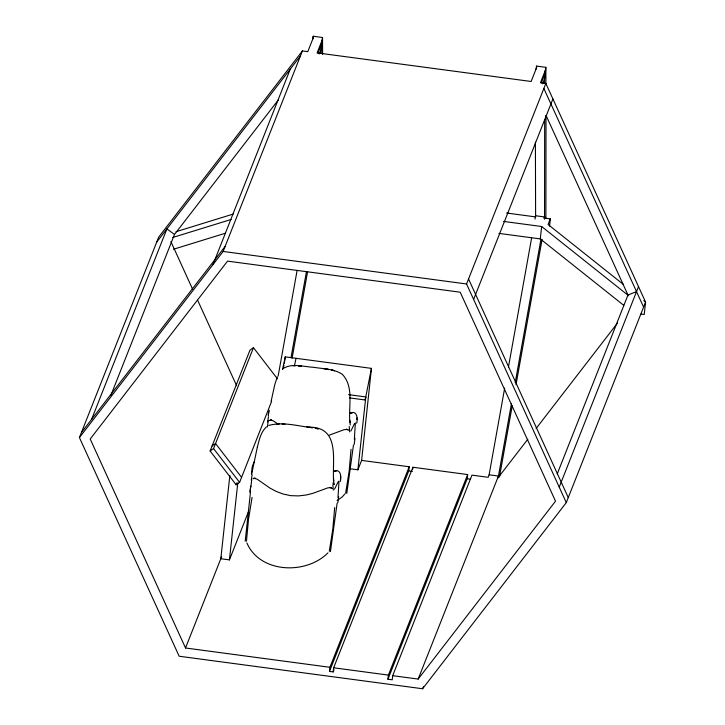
<?xml version="1.0" encoding="UTF-8"?>
<svg xmlns="http://www.w3.org/2000/svg" width="725" height="725" viewBox="0 0 725 725"><rect width="100%" height="100%" fill="white"/><g stroke="black" fill="none" stroke-linecap="round" stroke-linejoin="round"><path stroke-width="1.09" d="M334.678 507.573L332.802 529.214L329.277 551.299M351.045 449.373L349.178 471.014L345.644 493.1M340.315 481.445C341.629 476.733 340.614 467.978 333.79 471.377L336.509 470.733L335.204 470.969M340.469 479.288L340.596 476.089M351.571 412.77L352.876 412.543L350.157 413.178C356.981 409.779 357.996 418.533 356.682 423.246M356.899 419.458L356.963 417.89M252.409 468.459L252.463 467.489L252.527 469.61M350.13 468.767L357.896 469.8L361.612 460.402L371.445 368.382L285.251 356.863L284.399 363.143M349.495 397.88L365.155 399.973L371.445 368.382M251.448 473.824L252.4 465.976L254.439 461.354M268.649 411.737L268.313 415.334M250.089 492.003L250.687 486.103M250.043 492.293L250.651 486.475M337.986 497.595L338.992 481.074M354.353 439.395L355.359 422.874M229.852 475.437L220.808 558.739L229.426 559.89L248.376 511.95M229.426 559.89L237.764 483.095M334.026 669.818L333.192 671.921L329.467 671.423L329.911 667.29L409.199 466.755L361.612 460.402M333.192 671.921L333.645 667.788L412.924 467.253L467.67 474.567L467.217 478.708L387.938 679.234L392.243 679.805L392.696 675.673L471.975 475.147L488.133 477.304L489.121 474.793L504.682 388.074M357.896 469.8L365.808 396.956L365.155 399.973M329.467 671.423L408.746 470.897L409.199 466.755M387.938 679.234L388.392 675.093L467.67 474.567M412.706 469.329L412.924 467.253M623.79 305.37L540.297 238.915L541.647 226.508L503.612 221.424M549.55 226.109L550.329 218.868L543.605 217.971M337.098 503.313L330.428 551.625M353.465 445.114L346.795 493.435M250.859 486.928L251.711 479.805M267.443 426.934L268.187 420.736M250.424 492.71L245.204 541.194M337.805 502.742L338.647 496.435M354.172 444.543L355.014 438.235M312.656 39.358L313.209 36.25L322.543 37.492L322.589 54.393M322.543 37.492L321.202 44.95L321.229 53.578M278.155 376.03L297.114 270.416M291.078 357.271L306.439 271.657M292.075 358.277L307.618 271.657M535.983 69.192L536.545 66.084L545.871 67.325L545.925 84.218M545.871 67.325L544.538 74.784L544.557 83.402M508.47 366.95L531.615 237.981M535.014 219.086L535.612 215.751L535.403 142.163M392.696 675.673L418.171 679.071L498.447 476.044L511.415 403.78M515.212 382.655L540.95 239.232M544.538 219.222L544.665 119.634M499.462 476.941L512.213 405.873M516.001 384.776L542.11 239.313M545.898 218.207L546.007 115.755M271.096 401.378L274.847 384.341L277.358 376.764M252.128 474.812L251.267 480.095M268.495 416.612L267.634 421.896M269.292 410.268L268.25 415.008M282.523 369.605L285.251 356.863M283.493 367.394L283.946 365.273M294.45 365.735L296.045 358.304M252.073 497.459L248.566 518.901L246.455 541.158M257.393 446.908L251.657 474.15M257.33 447.135C259.251 440.075 260.692 431.946 266.519 426.889M542.599 83.801L544.683 78.517L545.662 69.564L540.46 82.722L545.843 83.448L645.576 302.089L566.288 502.615L422.584 688.75L179.157 656.234L79.424 437.583L158.712 237.057L302.416 50.922L307.799 51.647L312.955 38.597M91.586 419.394L166.904 228.892L174.489 234.447L110.825 395.478M212.96 264.634L290.254 69.12M79.424 437.583L223.128 251.457L302.416 50.922M317.976 53.106L321.927 43.11M319.272 53.967L321.311 48.793L322.29 39.839L317.124 52.889L531.126 81.481L536.337 68.322M271.648 401.269L239.585 482.379L236.142 484.789L210.114 450.986L250.007 350.075L253.46 347.665L277.43 378.803M210.114 450.986L213.558 448.567L253.46 347.665M236.142 484.789L236.93 482.778M329.911 667.29L185.518 647.996L221.632 556.655M541.312 82.94L545.309 72.835M566.288 502.615L466.565 283.973L545.843 83.448M473.624 299.452L552.903 98.926M550.329 218.868L548.1 224.505L623.418 284.463M422.584 688.75L423.418 686.647M557.226 473.951L627.968 295.021L546.097 115.538M559.229 487.137L638.517 286.611M354.543 423.554L350.918 431.003M338.176 481.753L334.551 489.203M344.91 493.879L342.282 496.888L337.152 500.549M156.727 242.068L300.431 55.943M174.489 234.447L278.554 99.669M81.408 432.571L225.113 246.437M497.459 478.545L527.827 439.214M536.11 428.484L617.546 323.006M418.171 679.071L555.522 501.183L460.203 292.202L227.541 261.127L90.199 439.024L185.518 647.996M327.954 552.858C306.213 574.862 260.021 573.484 246.89 542.943M212.099 445.957L215.552 443.537L241.57 477.349M282.886 368.69C292.057 362.781 303.548 366.796 313.635 367.312C323.241 368.898 333.763 368.753 342.191 374.2C354.416 386.788 348.145 406.653 349.958 422.503L349.858 420.282M269.301 420.536L271.73 420.056L270.198 420.011L273.497 420.962L278.137 424.152M252.934 478.736L255.363 478.255L253.832 478.21L257.13 479.162L269.954 488.079L276.098 491.36L283.004 493.997L290.634 495.646L298.555 495.9L306.077 495.03L312.901 493.335L327.927 487.825L331.443 487.726L330.074 487.399L332.304 488.451M627.968 295.021L636.532 291.622M268.857 425.43C283.076 421.433 298.192 426.218 312.548 427.759L309.502 427.188C340.397 427.088 332.141 460.475 333.591 480.702L333.491 478.482L333.591 480.702M329.268 435.136L344.293 429.626L347.81 429.526L346.441 429.2L348.671 430.251M176.012 231.719L233.314 214.029M172.722 237.492L231.121 219.467M173.538 249.237L225.448 233.214M282.043 424.034L284.961 424.188M535.612 215.751L544.937 216.993M506.585 213.023L535.748 216.92M498.909 233.387L540.297 238.915M223.128 251.457L466.565 283.973M641.027 314.07L644.226 314.505L645.576 302.089L643.8 300.685M348.544 394.636L365.327 396.883M489.121 474.793L498.447 476.044M408.746 470.897L412.48 471.395M467.217 478.708L470.452 479.134M333.645 667.788L388.392 675.093M325.969 369.061L322.879 368.508M306.566 426.717L309.602 427.261M332.82 483.04L334.08 484.228M541.647 226.508L628.647 295.755M213.558 448.567L239.585 482.379M543.859 88.459L643.592 307.101M468.54 278.953L568.273 497.604M170.892 241.588L192.488 288.94M197.653 300.259L236.622 385.709M334.098 484.517L333.554 479.877M350.22 424.986L349.921 421.678L349.958 422.503M349.677 431.937L349.214 426.49M333.31 490.136L332.847 484.69M536.545 66.084L536.554 68.331M313.209 36.25L313.218 38.507M279.207 423.781L276.479 423.79L279.197 423.79M295.564 365.59L292.846 365.599L295.564 365.59M301.328 365.989L298.41 365.835L301.328 365.989M328.914 369.569L325.869 368.989L328.914 369.569M334.524 370.702L331.697 370.013L334.524 370.702M318.157 428.892L315.33 428.212L318.157 428.892"/></g></svg>
